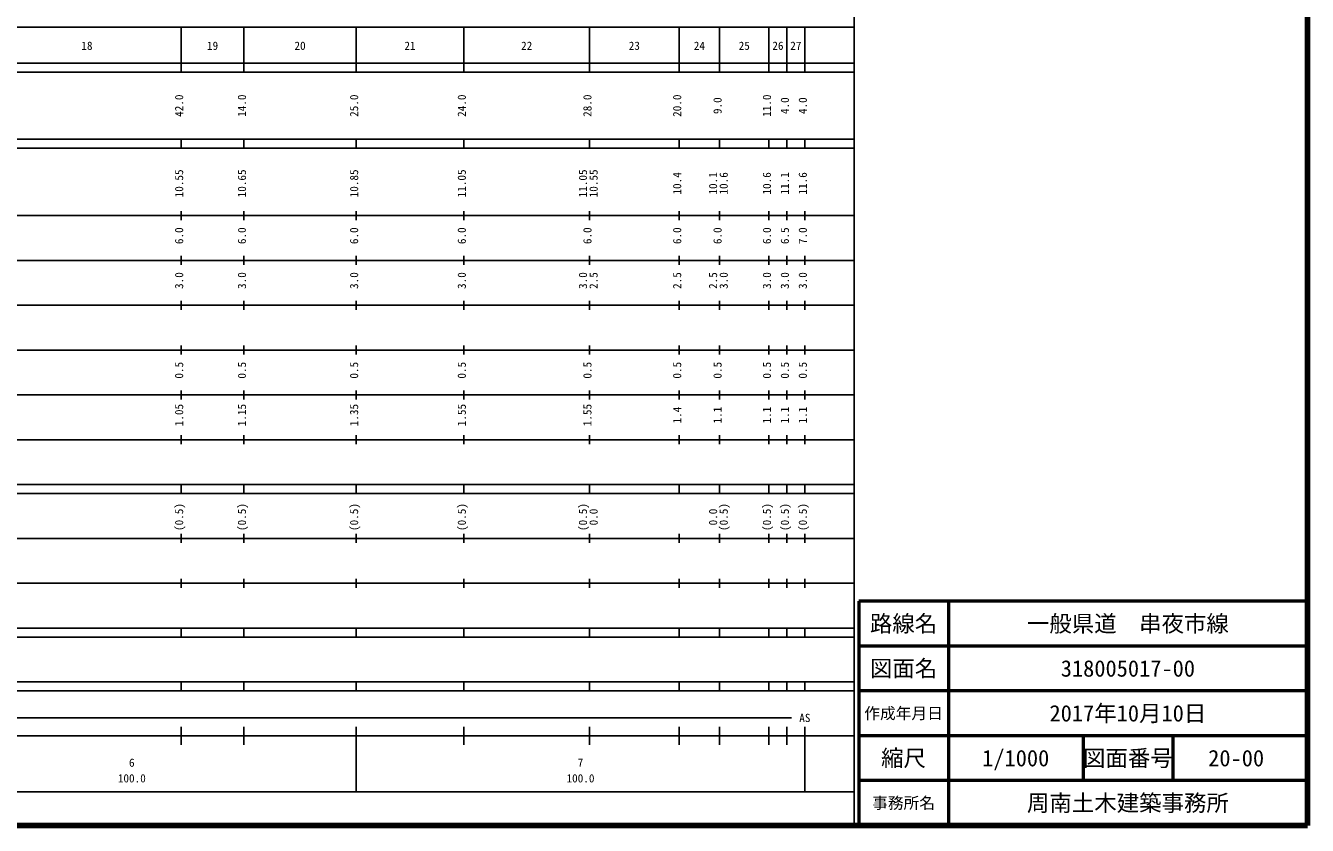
# Model space of a CAD drawing. Units: millimetres on the paper, enlarged 1000 times. Extents: x 40000 to 680000, y 20000 to 380000.
# Drawn here: x 394336 to 680000, y 20000 to 198357 of the extents above; entities that cross this region are included whole.
import ezdxf
from ezdxf.enums import TextEntityAlignment as Align

# ---------------------------------------------------------------- set-up
doc = ezdxf.new("R2010")
doc.units = ezdxf.units.MM
doc.header["$LTSCALE"] = 1000
for name, color, linetype, lineweight in [('M-TTL', 2, 'Continuous', 140), ('M-TTL-BAND', 7, 'Continuous', 25), ('M-TTL-FRAM', 2, 'Continuous', 50), ('M-TTL-LINE', 7, 'Continuous', 50)]:
    doc.layers.add(name, color=color, linetype=linetype, lineweight=lineweight)
doc.layers.add('M-TTL-TXT', color=7, linetype='Continuous')
doc.styles.add('ＭＳ ゴシック', font='')
doc.styles.get('ＭＳ ゴシック').set_extended_font_data('MS Gothic')

msp = doc.modelspace()

# ---------------------------------------------------------------- linework, layer by layer
at = {"layer": 'M-TTL'}
for p, q in [((680000, 20000), (680000, 380000)), ((40000, 20000), (680000, 20000))]:
    msp.add_line(p, q, dxfattribs=at)
at = {"layer": 'M-TTL-BAND'}
for p, q in [((579000, 20000), (579000, 370000)), ((68000, 198000), (579000, 198000)), ((429000, 188000), (429000, 198000)), ((443000, 188000), (443000, 198000)), ((468000, 188000), (468000, 198000)), ((492000, 188000), (492000, 198000)), ((520000, 188000), (520000, 198000)), ((540000, 188000), (540000, 198000)), ((549000, 188000), (549000, 198000)), ((560000, 188000), (560000, 198000)), ((564000, 188000), (564000, 198000)), ((568000, 188000), (568000, 198000)), ((40000, 190000), (579000, 190000)), ((40000, 188000), (579000, 188000)), ((40000, 173000), (579000, 173000)), ((429000, 171000), (429000, 173000)), ((443000, 171000), (443000, 173000)), ((468000, 171000), (468000, 173000)), ((492000, 171000), (492000, 173000)), ((520000, 171000), (520000, 173000)), ((540000, 171000), (540000, 173000)), ((549000, 171000), (549000, 173000)), ((560000, 171000), (560000, 173000)), ((564000, 171000), (564000, 173000)), ((568000, 171000), (568000, 173000)), ((40000, 171000), (579000, 171000)), ((40000, 156000), (579000, 156000)), ((429000, 155000), (429000, 157000)), ((443000, 155000), (443000, 157000)), ((468000, 155000), (468000, 157000)), ((492000, 155000), (492000, 157000)), ((520000, 155000), (520000, 157000)), ((540000, 155000), (540000, 157000)), ((549000, 155000), (549000, 157000)), ((560000, 155000), (560000, 157000)), ((564000, 155000), (564000, 157000)), ((568000, 155000), (568000, 157000)), ((46000, 146000), (579000, 146000)), ((429000, 145000), (429000, 147000)), ((443000, 145000), (443000, 147000)), ((468000, 145000), (468000, 147000)), ((492000, 145000), (492000, 147000)), ((520000, 145000), (520000, 147000)), ((540000, 145000), (540000, 147000)), ((549000, 145000), (549000, 147000)), ((560000, 145000), (560000, 147000)), ((564000, 145000), (564000, 147000)), ((568000, 145000), (568000, 147000)), ((52000, 136000), (579000, 136000)), ((429000, 135000), (429000, 137000)), ((443000, 135000), (443000, 137000)), ((468000, 135000), (468000, 137000)), ((492000, 135000), (492000, 137000)), ((520000, 135000), (520000, 137000)), ((540000, 135000), (540000, 137000)), ((549000, 135000), (549000, 137000)), ((560000, 135000), (560000, 137000)), ((564000, 135000), (564000, 137000)), ((568000, 135000), (568000, 137000)), ((46000, 126000), (579000, 126000)), ((429000, 125000), (429000, 127000)), ((443000, 125000), (443000, 127000)), ((468000, 125000), (468000, 127000)), ((492000, 125000), (492000, 127000)), ((520000, 125000), (520000, 127000)), ((540000, 125000), (540000, 127000)), ((549000, 125000), (549000, 127000)), ((560000, 125000), (560000, 127000)), ((564000, 125000), (564000, 127000)), ((568000, 125000), (568000, 127000)), ((52000, 116000), (579000, 116000)), ((429000, 115000), (429000, 117000)), ((443000, 115000), (443000, 117000)), ((468000, 115000), (468000, 117000)), ((492000, 115000), (492000, 117000)), ((520000, 115000), (520000, 117000)), ((540000, 115000), (540000, 117000)), ((549000, 115000), (549000, 117000)), ((560000, 115000), (560000, 117000)), ((564000, 115000), (564000, 117000)), ((568000, 115000), (568000, 117000)), ((46000, 106000), (579000, 106000)), ((429000, 105000), (429000, 107000)), ((443000, 105000), (443000, 107000)), ((468000, 105000), (468000, 107000)), ((492000, 105000), (492000, 107000)), ((520000, 105000), (520000, 107000)), ((540000, 105000), (540000, 107000)), ((549000, 105000), (549000, 107000)), ((560000, 105000), (560000, 107000)), ((564000, 105000), (564000, 107000)), ((568000, 105000), (568000, 107000)), ((40000, 96000), (579000, 96000)), ((429000, 94000), (429000, 96000)), ((443000, 94000), (443000, 96000)), ((468000, 94000), (468000, 96000)), ((492000, 94000), (492000, 96000)), ((520000, 94000), (520000, 96000)), ((540000, 94000), (540000, 96000)), ((549000, 94000), (549000, 96000)), ((560000, 94000), (560000, 96000)), ((564000, 94000), (564000, 96000)), ((568000, 94000), (568000, 96000)), ((40000, 94000), (579000, 94000)), ((49000, 84000), (579000, 84000)), ((429000, 83000), (429000, 85000)), ((443000, 83000), (443000, 85000)), ((468000, 83000), (468000, 85000)), ((492000, 83000), (492000, 85000)), ((520000, 83000), (520000, 85000)), ((540000, 83000), (540000, 85000)), ((549000, 83000), (549000, 85000)), ((560000, 83000), (560000, 85000)), ((564000, 83000), (564000, 85000)), ((568000, 83000), (568000, 85000)), ((429000, 73000), (429000, 75000)), ((443000, 73000), (443000, 75000)), ((468000, 73000), (468000, 75000)), ((492000, 73000), (492000, 75000)), ((520000, 73000), (520000, 75000)), ((540000, 73000), (540000, 75000)), ((549000, 73000), (549000, 75000)), ((560000, 73000), (560000, 75000)), ((564000, 73000), (564000, 75000)), ((568000, 73000), (568000, 75000)), ((40000, 74000), (579000, 74000)), ((40000, 64000), (579000, 64000)), ((429000, 62000), (429000, 64000)), ((443000, 62000), (443000, 64000)), ((468000, 62000), (468000, 64000)), ((492000, 62000), (492000, 64000)), ((520000, 62000), (520000, 64000)), ((540000, 62000), (540000, 64000)), ((549000, 62000), (549000, 64000)), ((560000, 62000), (560000, 64000)), ((564000, 62000), (564000, 64000)), ((568000, 62000), (568000, 64000)), ((40000, 62000), (579000, 62000)), ((40000, 52000), (579000, 52000)), ((429000, 50000), (429000, 52000)), ((443000, 50000), (443000, 52000)), ((468000, 50000), (468000, 52000)), ((492000, 50000), (492000, 52000)), ((520000, 50000), (520000, 52000)), ((540000, 50000), (540000, 52000)), ((549000, 50000), (549000, 52000)), ((560000, 50000), (560000, 52000)), ((564000, 50000), (564000, 52000)), ((568000, 50000), (568000, 52000)), ((40000, 50000), (579000, 50000)), ((71000, 44000), (565000, 44000)), ((40000, 40000), (579000, 40000)), ((429000, 38000), (429000, 42000)), ((443000, 38000), (443000, 42000)), ((468000, 27500), (468000, 42000)), ((492000, 38000), (492000, 42000)), ((520000, 38000), (520000, 42000)), ((540000, 38000), (540000, 42000)), ((549000, 38000), (549000, 42000)), ((560000, 38000), (560000, 42000)), ((564000, 38000), (564000, 42000)), ((568000, 27500), (568000, 42000)), ((68000, 27500), (579000, 27500))]:
    msp.add_line(p, q, dxfattribs=at)
at = {"layer": 'M-TTL-FRAM'}
for p, q in [((680000, 70000), (580000, 70000)), ((580000, 70000), (580000, 20000))]:
    msp.add_line(p, q, dxfattribs=at)
at = {"layer": 'M-TTL-LINE'}
for p, q in [((600000, 70000), (600000, 20000)), ((680000, 60000), (580000, 60000)), ((680000, 50000), (580000, 50000)), ((680000, 40000), (580000, 40000)), ((630000, 40000), (630000, 30000)), ((650000, 40000), (650000, 30000)), ((680000, 30000), (580000, 30000))]:
    msp.add_line(p, q, dxfattribs=at)

# ---------------------------------------------------------------- texts
at = {"layer": 'M-TTL-BAND', "style": 'ＭＳ ゴシック'}
for s, p in [('18', (408000, 192405)), ('19', (436000, 192405)), ('20', (455500, 192405)), ('21', (480000, 192405)), ('22', (506000, 192405)), ('23', (530000, 192405)), ('24', (544500, 192405)), ('25', (554500, 192405)), ('26', (562000, 192405)), ('27', (566000, 192405)), ('AS', (568000, 42500)), ('6', (418000, 32523)), ('7', (518000, 32523)), ('100.0', (418000, 29033)), ('100.0', (518000, 29033))]:
    msp.add_text(s, height=1833, dxfattribs=at).set_placement(p, align=Align.BOTTOM_CENTER)
for s, p in [('42.0', (430000, 180500)), ('14.0', (444000, 180500)), ('25.0', (469000, 180500)), ('24.0', (493000, 180500)), ('28.0', (521000, 180500)), ('20.0', (541000, 180500)), ('11.0', (561000, 180500)), ('9.0', (550000, 180500)), ('4.0', (565000, 180500)), ('4.0', (569000, 180500)), ('10.55', (430000, 163174)), ('10.65', (444000, 163174)), ('10.85', (469000, 163174)), ('11.05', (493000, 163174)), ('11.05', (520000, 163174)), ('10.55', (522370, 163174)), ('10.4', (541000, 163174)), ('10.1', (549000, 163174)), ('10.6', (551370, 163174)), ('10.6', (561000, 163174)), ('11.1', (565000, 163174)), ('11.6', (569000, 163174)), ('6.0', (430000, 151500)), ('6.0', (444000, 151500)), ('6.0', (469000, 151500)), ('6.0', (493000, 151500)), ('6.0', (521000, 151500)), ('6.0', (541000, 151500)), ('6.0', (550000, 151500)), ('6.0', (561000, 151500)), ('6.5', (565000, 151500)), ('7.0', (569000, 151500)), ('3.0', (430000, 141500)), ('3.0', (444000, 141500)), ('3.0', (469000, 141500)), ('3.0', (493000, 141500)), ('3.0', (520000, 141500)), ('2.5', (522370, 141500)), ('2.5', (541000, 141500)), ('2.5', (549000, 141500)), ('3.0', (551370, 141500)), ('3.0', (561000, 141500)), ('3.0', (565000, 141500)), ('3.0', (569000, 141500)), ('0.5', (430000, 121500)), ('0.5', (444000, 121500)), ('0.5', (469000, 121500)), ('0.5', (493000, 121500)), ('0.5', (521000, 121500)), ('0.5', (541000, 121500)), ('0.5', (550000, 121500)), ('0.5', (561000, 121500)), ('0.5', (565000, 121500)), ('0.5', (569000, 121500)), ('1.05', (430000, 111500)), ('1.15', (444000, 111500)), ('1.35', (469000, 111500)), ('1.55', (493000, 111500)), ('1.55', (521000, 111500)), ('1.4', (541000, 111500)), ('1.1', (550000, 111500)), ('1.1', (561000, 111500)), ('1.1', (565000, 111500)), ('1.1', (569000, 111500)), ('(0.5)', (430000, 88764)), ('(0.5)', (444000, 88764)), ('(0.5)', (469000, 88764)), ('(0.5)', (493000, 88764)), ('(0.5)', (520000, 88764)), ('(0.5)', (551370, 88764)), ('(0.5)', (561000, 88764)), ('(0.5)', (565000, 88764)), ('(0.5)', (569000, 88764)), ('0.0', (522370, 88764)), ('0.0', (549000, 88764))]:
    msp.add_text(s, height=1833, rotation=90, dxfattribs=at).set_placement(p, align=Align.BOTTOM_CENTER)
at = {"layer": 'M-TTL-TXT', "style": 'ＭＳ ゴシック'}
for s, height, p in [('路線名', 3666, (590000, 65000)), ('路線名', 3666, (590000, 65000)), ('一般県道\u3000串夜市線', 3666, (640000, 65000)), ('図面名', 3666, (590000, 55000)), ('図面名', 3666, (590000, 55000)), ('318005017-00', 3666, (640000, 55000)), ('作成年月日', 2566, (590000, 45000)), ('作成年月日', 2566, (590000, 45000)), ('2017年10月10日', 3666, (640000, 45000)), ('縮尺', 3666, (590000, 35000)), ('縮尺', 3666, (590000, 35000)), ('図面番号', 3666, (640000, 35000)), ('図面番号', 3666, (640000, 35000)), ('1/1000', 3666, (615000, 35000)), ('20-00', 3666, (664125, 35000)), ('事務所名', 2566, (590000, 25000)), ('事務所名', 2566, (590000, 25000)), ('周南土木建築事務所', 3666, (640000, 25000))]:
    msp.add_text(s, height=height, dxfattribs=at).set_placement(p, align=Align.MIDDLE_CENTER)

doc.saveas('drawing.dxf')
